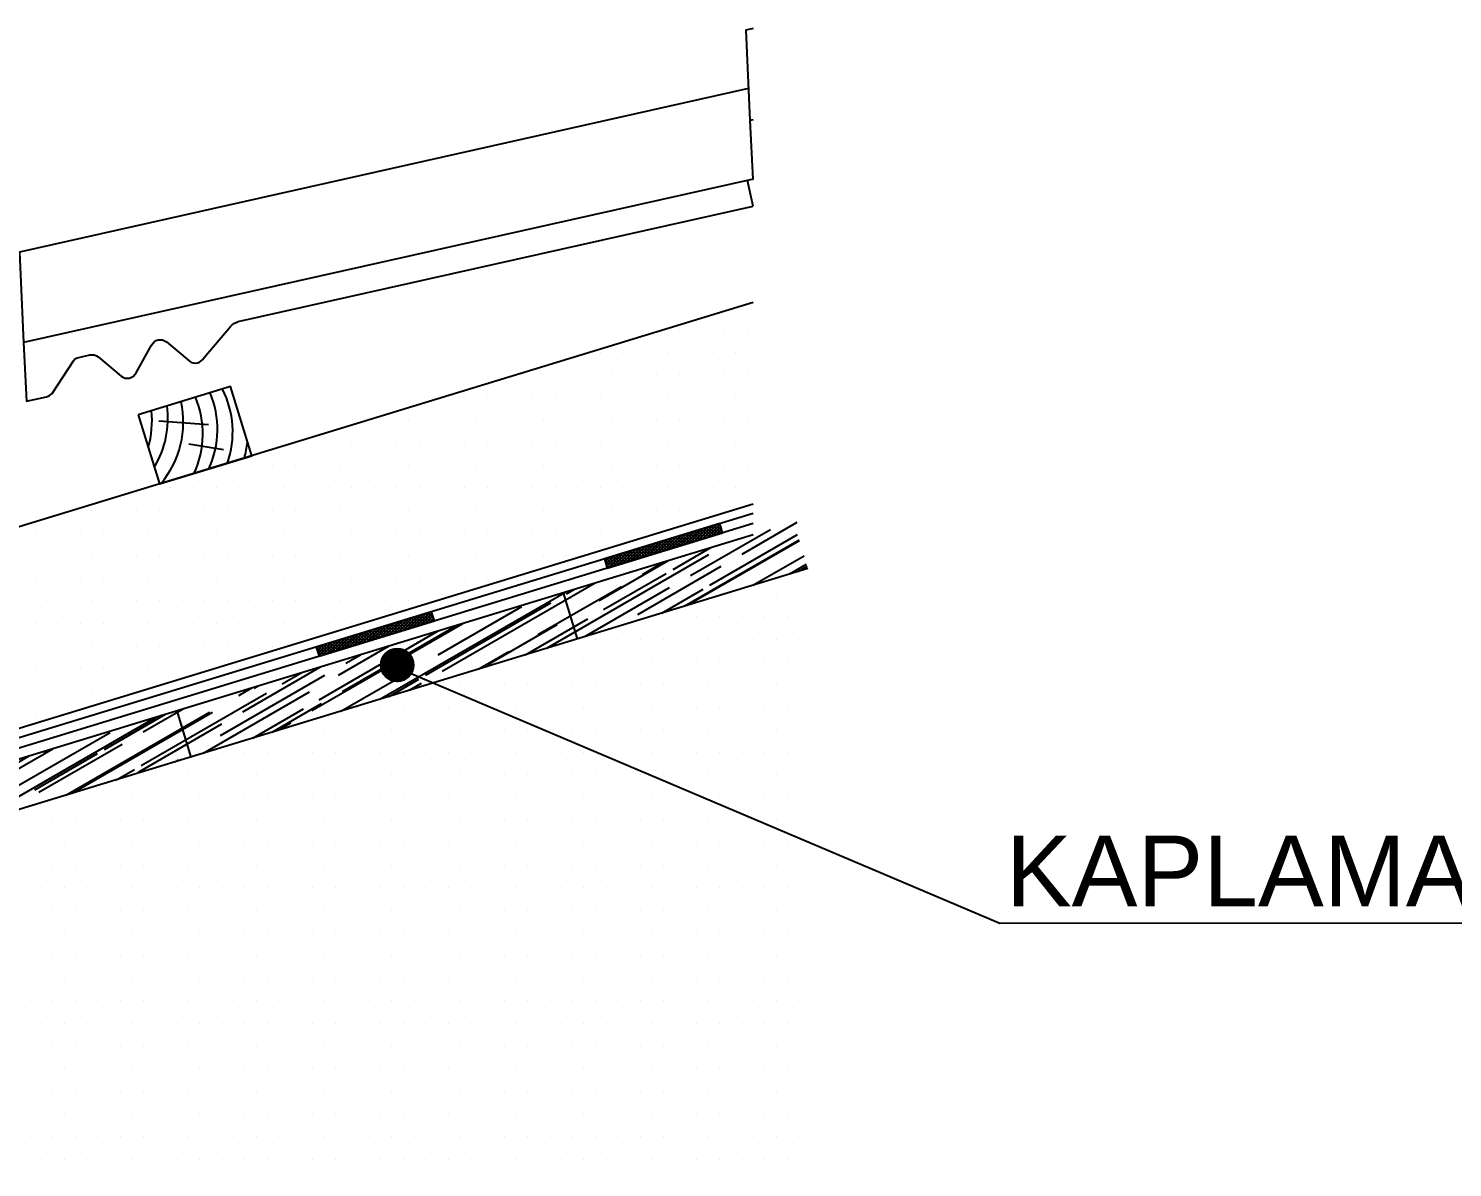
# Model space of a CAD drawing. Extents: x 775040 to 808375, y 4159409 to 4163651.
# Drawn here: x 807781.3 to 808002.7, y 4161172.3 to 4161349.5 of the extents above; entities that cross this region are included whole.
import ezdxf

# ---------------------------------------------------------------- set-up
doc = ezdxf.new("R2010")
doc.units = 0
doc.header["$MEASUREMENT"] = 0
doc.linetypes.add('DUZ', pattern=[500, 500])
doc.layers.get('0').update_dxf_attribs({"linetype": 'DUZ'})
for name, color, linetype in [('3', 3, 'Continuous'), ('tarama', 8, 'Continuous'), ('YAZI', 3, 'Continuous')]:
    doc.layers.add(name, color=color, linetype=linetype)
doc.styles.add('LEVENT', font='arial.ttf', dxfattribs={"height": 10})

# ---------------------------------------------------------------- blocks, each defined once
blk = doc.blocks.new('*X994')
at = {"color": 0}
for p, q in [((7907.77, -414.67), (7930.67, -401.45)), ((7886.36, -423.57), (7919.53, -404.42)), ((7894.44, -427.56), (7930.8, -406.57)), ((7879.13, -421.05), (7894.87, -411.96)), ((7883.77, -436.26), (7931.46, -408.73)), ((7885.04, -435.87), (7931.55, -409.03)), ((7826.8, -453.68), (7894.03, -414.87)), ((7848.45, -433.91), (7877.02, -417.41)), ((7866.43, -423.06), (7875.32, -417.93)), ((7912.25, -427.56), (7933.47, -415.31)), ((7927.55, -422.88), (7934.55, -418.84)), ((7850.29, -437.7), (7876.27, -422.7)), ((7864.47, -439.67), (7899.11, -419.67)), ((7930.96, -421.84), (7934.79, -419.63)), ((7757.51, -474.87), (7834.5, -430.41)), ((7783.41, -463.26), (7846.83, -426.64)), ((7823.13, -448.06), (7857.77, -428.06)), ((7834.98, -431.18), (7838.33, -429.24)), ((7842.53, -448.87), (7877.7, -428.57)), ((7874.42, -439.12), (7891.58, -429.21)), ((7776.52, -464.93), (7828.48, -434.93)), ((7781.79, -456.46), (7816.43, -436.46)), ((7817.88, -456.41), (7843.79, -441.45)), ((7729.33, -479.59), (7791.99, -443.41)), ((7742.07, -471.66), (7789.87, -444.06)), ((7761.21, -458.41), (7781.79, -446.53)), ((7800.02, -461.87), (7831.13, -443.91)), ((7740.45, -464.85), (7761.38, -452.77)), ((7732.37, -475.06), (7758.35, -460.06)), ((7743.38, -459.93), (7749.48, -456.41)), ((7798.32, -462.39), (7811.01, -455.06)), ((7691.42, -489.93), (7734.72, -464.93)), ((7700.73, -480.05), (7732.9, -461.48)), ((7717.06, -468.54), (7725.25, -463.81)), ((7741.35, -479.8), (7769.67, -463.46)), ((7658.6, -502.29), (7710.57, -472.29)), ((7684.39, -497.22), (7728.33, -471.85)), ((7699.11, -473.25), (7704.42, -470.18)), ((7705.47, -470.27), (7706.97, -469.4)), ((7761.34, -473.7), (7773.66, -466.58)), ((7769.84, -471.1), (7774.75, -468.26)), ((7712.87, -488.51), (7733.41, -476.66)), ((7587.46, -526.85), (7664.46, -482.4)), ((7627.42, -514.64), (7686.99, -480.25)), ((7629.98, -513.86), (7688.15, -480.27)), ((7643.29, -495.77), (7668.71, -481.1)), ((7659.39, -488.45), (7675.94, -478.89)), ((7704.8, -490.98), (7725.88, -478.81)), ((7576.36, -528.64), (7645.64, -488.64)), ((7657.43, -505.05), (7692.07, -485.05)), ((7715, -487.86), (7720.67, -484.59)), ((7586.35, -515.95), (7621.95, -495.4)), ((7616.09, -513.45), (7650.73, -493.45)), ((7599.15, -505.91), (7612.17, -498.39)), ((7614.46, -512.42), (7640.44, -497.42)), ((7618.05, -496.84), (7618.97, -496.31)), ((7672.49, -500.86), (7674.1, -499.93)), ((7648.26, -508.27), (7655.75, -503.94))]:
    blk.add_line(p, q, dxfattribs=at)
blk = doc.blocks.new('*X995')
at = {"color": 0}
for p, q in [((7903.125, -431.25), (7903.125, -431.25)), ((7912.5, -431.25), (7912.5, -431.25)), ((7921.875, -431.25), (7921.875, -431.25)), ((7931.25, -431.25), (7931.25, -431.25)), ((7870.3125, -440.625), (7870.3125, -440.625)), ((7879.6875, -440.625), (7879.6875, -440.625)), ((7889.0625, -440.625), (7889.0625, -440.625)), ((7898.4375, -440.625), (7898.4375, -440.625)), ((7907.8125, -440.625), (7907.8125, -440.625)), ((7917.1875, -440.625), (7917.1875, -440.625)), ((7926.5625, -440.625), (7926.5625, -440.625)), ((7846.875, -450), (7846.875, -450)), ((7856.25, -450), (7856.25, -450)), ((7865.625, -450), (7865.625, -450)), ((7875, -450), (7875, -450)), ((7884.375, -450), (7884.375, -450)), ((7893.75, -450), (7893.75, -450)), ((7903.125, -450), (7903.125, -450)), ((7912.5, -450), (7912.5, -450)), ((7921.875, -450), (7921.875, -450)), ((7931.25, -450), (7931.25, -450)), ((7814.0625, -459.375), (7814.0625, -459.375)), ((7823.4375, -459.375), (7823.4375, -459.375)), ((7832.8125, -459.375), (7832.8125, -459.375)), ((7842.1875, -459.375), (7842.1875, -459.375)), ((7851.5625, -459.375), (7851.5625, -459.375)), ((7860.9375, -459.375), (7860.9375, -459.375)), ((7870.3125, -459.375), (7870.3125, -459.375)), ((7879.6875, -459.375), (7879.6875, -459.375)), ((7889.0625, -459.375), (7889.0625, -459.375)), ((7898.4375, -459.375), (7898.4375, -459.375)), ((7907.8125, -459.375), (7907.8125, -459.375)), ((7917.1875, -459.375), (7917.1875, -459.375)), ((7926.5625, -459.375), (7926.5625, -459.375)), ((7781.25, -468.75), (7781.25, -468.75)), ((7790.625, -468.75), (7790.625, -468.75)), ((7800, -468.75), (7800, -468.75)), ((7809.375, -468.75), (7809.375, -468.75)), ((7818.75, -468.75), (7818.75, -468.75)), ((7828.125, -468.75), (7828.125, -468.75)), ((7837.5, -468.75), (7837.5, -468.75)), ((7846.875, -468.75), (7846.875, -468.75)), ((7856.25, -468.75), (7856.25, -468.75)), ((7865.625, -468.75), (7865.625, -468.75)), ((7875, -468.75), (7875, -468.75)), ((7884.375, -468.75), (7884.375, -468.75)), ((7893.75, -468.75), (7893.75, -468.75)), ((7903.125, -468.75), (7903.125, -468.75)), ((7912.5, -468.75), (7912.5, -468.75)), ((7921.875, -468.75), (7921.875, -468.75)), ((7931.25, -468.75), (7931.25, -468.75)), ((7748.4375, -478.125), (7748.4375, -478.125)), ((7757.8125, -478.125), (7757.8125, -478.125)), ((7767.1875, -478.125), (7767.1875, -478.125)), ((7776.5625, -478.125), (7776.5625, -478.125)), ((7785.9375, -478.125), (7785.9375, -478.125)), ((7795.3125, -478.125), (7795.3125, -478.125)), ((7804.6875, -478.125), (7804.6875, -478.125)), ((7814.0625, -478.125), (7814.0625, -478.125)), ((7823.4375, -478.125), (7823.4375, -478.125)), ((7832.8125, -478.125), (7832.8125, -478.125)), ((7842.1875, -478.125), (7842.1875, -478.125)), ((7851.5625, -478.125), (7851.5625, -478.125)), ((7860.9375, -478.125), (7860.9375, -478.125)), ((7870.3125, -478.125), (7870.3125, -478.125)), ((7879.6875, -478.125), (7879.6875, -478.125)), ((7889.0625, -478.125), (7889.0625, -478.125)), ((7898.4375, -478.125), (7898.4375, -478.125)), ((7907.8125, -478.125), (7907.8125, -478.125)), ((7917.1875, -478.125), (7917.1875, -478.125)), ((7926.5625, -478.125), (7926.5625, -478.125)), ((7725, -487.5), (7725, -487.5)), ((7734.375, -487.5), (7734.375, -487.5)), ((7743.75, -487.5), (7743.75, -487.5)), ((7753.125, -487.5), (7753.125, -487.5)), ((7762.5, -487.5), (7762.5, -487.5)), ((7771.875, -487.5), (7771.875, -487.5)), ((7781.25, -487.5), (7781.25, -487.5)), ((7790.625, -487.5), (7790.625, -487.5)), ((7800, -487.5), (7800, -487.5)), ((7809.375, -487.5), (7809.375, -487.5)), ((7818.75, -487.5), (7818.75, -487.5)), ((7828.125, -487.5), (7828.125, -487.5)), ((7837.5, -487.5), (7837.5, -487.5)), ((7846.875, -487.5), (7846.875, -487.5)), ((7856.25, -487.5), (7856.25, -487.5)), ((7865.625, -487.5), (7865.625, -487.5)), ((7875, -487.5), (7875, -487.5)), ((7884.375, -487.5), (7884.375, -487.5)), ((7893.75, -487.5), (7893.75, -487.5)), ((7903.125, -487.5), (7903.125, -487.5)), ((7912.5, -487.5), (7912.5, -487.5)), ((7921.875, -487.5), (7921.875, -487.5)), ((7931.25, -487.5), (7931.25, -487.5)), ((7692.1875, -496.875), (7692.1875, -496.875)), ((7701.5625, -496.875), (7701.5625, -496.875)), ((7710.9375, -496.875), (7710.9375, -496.875)), ((7720.3125, -496.875), (7720.3125, -496.875)), ((7729.6875, -496.875), (7729.6875, -496.875)), ((7739.0625, -496.875), (7739.0625, -496.875)), ((7748.4375, -496.875), (7748.4375, -496.875)), ((7757.8125, -496.875), (7757.8125, -496.875)), ((7767.1875, -496.875), (7767.1875, -496.875)), ((7776.5625, -496.875), (7776.5625, -496.875)), ((7785.9375, -496.875), (7785.9375, -496.875)), ((7795.3125, -496.875), (7795.3125, -496.875)), ((7804.6875, -496.875), (7804.6875, -496.875)), ((7814.0625, -496.875), (7814.0625, -496.875)), ((7823.4375, -496.875), (7823.4375, -496.875)), ((7832.8125, -496.875), (7832.8125, -496.875)), ((7842.1875, -496.875), (7842.1875, -496.875)), ((7851.5625, -496.875), (7851.5625, -496.875)), ((7860.9375, -496.875), (7860.9375, -496.875)), ((7870.3125, -496.875), (7870.3125, -496.875)), ((7879.6875, -496.875), (7879.6875, -496.875)), ((7889.0625, -496.875), (7889.0625, -496.875)), ((7898.4375, -496.875), (7898.4375, -496.875)), ((7907.8125, -496.875), (7907.8125, -496.875)), ((7917.1875, -496.875), (7917.1875, -496.875)), ((7926.5625, -496.875), (7926.5625, -496.875)), ((7659.375, -506.25), (7659.375, -506.25)), ((7668.75, -506.25), (7668.75, -506.25)), ((7678.125, -506.25), (7678.125, -506.25)), ((7687.5, -506.25), (7687.5, -506.25)), ((7696.875, -506.25), (7696.875, -506.25)), ((7706.25, -506.25), (7706.25, -506.25)), ((7715.625, -506.25), (7715.625, -506.25)), ((7725, -506.25), (7725, -506.25)), ((7734.375, -506.25), (7734.375, -506.25)), ((7743.75, -506.25), (7743.75, -506.25)), ((7753.125, -506.25), (7753.125, -506.25)), ((7762.5, -506.25), (7762.5, -506.25)), ((7771.875, -506.25), (7771.875, -506.25)), ((7781.25, -506.25), (7781.25, -506.25)), ((7790.625, -506.25), (7790.625, -506.25)), ((7800, -506.25), (7800, -506.25)), ((7809.375, -506.25), (7809.375, -506.25)), ((7818.75, -506.25), (7818.75, -506.25)), ((7828.125, -506.25), (7828.125, -506.25)), ((7837.5, -506.25), (7837.5, -506.25)), ((7846.875, -506.25), (7846.875, -506.25)), ((7856.25, -506.25), (7856.25, -506.25)), ((7865.625, -506.25), (7865.625, -506.25)), ((7875, -506.25), (7875, -506.25)), ((7884.375, -506.25), (7884.375, -506.25)), ((7893.75, -506.25), (7893.75, -506.25)), ((7903.125, -506.25), (7903.125, -506.25)), ((7912.5, -506.25), (7912.5, -506.25)), ((7921.875, -506.25), (7921.875, -506.25)), ((7931.25, -506.25), (7931.25, -506.25)), ((7626.5625, -515.625), (7626.5625, -515.625)), ((7635.9375, -515.625), (7635.9375, -515.625)), ((7645.3125, -515.625), (7645.3125, -515.625)), ((7654.6875, -515.625), (7654.6875, -515.625)), ((7664.0625, -515.625), (7664.0625, -515.625)), ((7673.4375, -515.625), (7673.4375, -515.625)), ((7682.8125, -515.625), (7682.8125, -515.625)), ((7692.1875, -515.625), (7692.1875, -515.625)), ((7701.5625, -515.625), (7701.5625, -515.625)), ((7710.9375, -515.625), (7710.9375, -515.625)), ((7720.3125, -515.625), (7720.3125, -515.625)), ((7729.6875, -515.625), (7729.6875, -515.625)), ((7739.0625, -515.625), (7739.0625, -515.625)), ((7748.4375, -515.625), (7748.4375, -515.625)), ((7757.8125, -515.625), (7757.8125, -515.625)), ((7767.1875, -515.625), (7767.1875, -515.625)), ((7776.5625, -515.625), (7776.5625, -515.625)), ((7785.9375, -515.625), (7785.9375, -515.625)), ((7795.3125, -515.625), (7795.3125, -515.625)), ((7804.6875, -515.625), (7804.6875, -515.625)), ((7814.0625, -515.625), (7814.0625, -515.625)), ((7823.4375, -515.625), (7823.4375, -515.625)), ((7832.8125, -515.625), (7832.8125, -515.625)), ((7842.1875, -515.625), (7842.1875, -515.625)), ((7851.5625, -515.625), (7851.5625, -515.625)), ((7860.9375, -515.625), (7860.9375, -515.625)), ((7870.3125, -515.625), (7870.3125, -515.625)), ((7879.6875, -515.625), (7879.6875, -515.625)), ((7889.0625, -515.625), (7889.0625, -515.625)), ((7898.4375, -515.625), (7898.4375, -515.625)), ((7907.8125, -515.625), (7907.8125, -515.625)), ((7917.1875, -515.625), (7917.1875, -515.625)), ((7926.5625, -515.625), (7926.5625, -515.625)), ((7612.5, -525), (7612.5, -525)), ((7621.875, -525), (7621.875, -525)), ((7631.25, -525), (7631.25, -525)), ((7640.625, -525), (7640.625, -525)), ((7650, -525), (7650, -525)), ((7659.375, -525), (7659.375, -525)), ((7668.75, -525), (7668.75, -525)), ((7678.125, -525), (7678.125, -525)), ((7687.5, -525), (7687.5, -525)), ((7696.875, -525), (7696.875, -525)), ((7706.25, -525), (7706.25, -525)), ((7715.625, -525), (7715.625, -525)), ((7725, -525), (7725, -525)), ((7734.375, -525), (7734.375, -525)), ((7743.75, -525), (7743.75, -525)), ((7753.125, -525), (7753.125, -525)), ((7762.5, -525), (7762.5, -525)), ((7771.875, -525), (7771.875, -525)), ((7781.25, -525), (7781.25, -525)), ((7790.625, -525), (7790.625, -525)), ((7800, -525), (7800, -525)), ((7809.375, -525), (7809.375, -525)), ((7818.75, -525), (7818.75, -525)), ((7828.125, -525), (7828.125, -525)), ((7837.5, -525), (7837.5, -525)), ((7846.875, -525), (7846.875, -525)), ((7856.25, -525), (7856.25, -525)), ((7865.625, -525), (7865.625, -525)), ((7875, -525), (7875, -525)), ((7884.375, -525), (7884.375, -525)), ((7893.75, -525), (7893.75, -525)), ((7903.125, -525), (7903.125, -525)), ((7912.5, -525), (7912.5, -525)), ((7921.875, -525), (7921.875, -525)), ((7931.25, -525), (7931.25, -525)), ((7617.1875, -534.375), (7617.1875, -534.375)), ((7626.5625, -534.375), (7626.5625, -534.375)), ((7635.9375, -534.375), (7635.9375, -534.375)), ((7645.3125, -534.375), (7645.3125, -534.375)), ((7654.6875, -534.375), (7654.6875, -534.375)), ((7664.0625, -534.375), (7664.0625, -534.375)), ((7673.4375, -534.375), (7673.4375, -534.375)), ((7682.8125, -534.375), (7682.8125, -534.375)), ((7692.1875, -534.375), (7692.1875, -534.375)), ((7701.5625, -534.375), (7701.5625, -534.375)), ((7710.9375, -534.375), (7710.9375, -534.375)), ((7720.3125, -534.375), (7720.3125, -534.375)), ((7729.6875, -534.375), (7729.6875, -534.375)), ((7739.0625, -534.375), (7739.0625, -534.375)), ((7748.4375, -534.375), (7748.4375, -534.375)), ((7757.8125, -534.375), (7757.8125, -534.375)), ((7767.1875, -534.375), (7767.1875, -534.375)), ((7776.5625, -534.375), (7776.5625, -534.375)), ((7785.9375, -534.375), (7785.9375, -534.375)), ((7795.3125, -534.375), (7795.3125, -534.375)), ((7804.6875, -534.375), (7804.6875, -534.375)), ((7814.0625, -534.375), (7814.0625, -534.375)), ((7823.4375, -534.375), (7823.4375, -534.375)), ((7832.8125, -534.375), (7832.8125, -534.375)), ((7842.1875, -534.375), (7842.1875, -534.375)), ((7851.5625, -534.375), (7851.5625, -534.375)), ((7860.9375, -534.375), (7860.9375, -534.375)), ((7870.3125, -534.375), (7870.3125, -534.375)), ((7879.6875, -534.375), (7879.6875, -534.375)), ((7889.0625, -534.375), (7889.0625, -534.375)), ((7898.4375, -534.375), (7898.4375, -534.375)), ((7907.8125, -534.375), (7907.8125, -534.375)), ((7917.1875, -534.375), (7917.1875, -534.375)), ((7926.5625, -534.375), (7926.5625, -534.375)), ((7612.5, -543.75), (7612.5, -543.75)), ((7621.875, -543.75), (7621.875, -543.75)), ((7631.25, -543.75), (7631.25, -543.75)), ((7640.625, -543.75), (7640.625, -543.75)), ((7650, -543.75), (7650, -543.75)), ((7659.375, -543.75), (7659.375, -543.75)), ((7668.75, -543.75), (7668.75, -543.75)), ((7678.125, -543.75), (7678.125, -543.75)), ((7687.5, -543.75), (7687.5, -543.75)), ((7696.875, -543.75), (7696.875, -543.75)), ((7706.25, -543.75), (7706.25, -543.75)), ((7715.625, -543.75), (7715.625, -543.75)), ((7725, -543.75), (7725, -543.75)), ((7734.375, -543.75), (7734.375, -543.75)), ((7743.75, -543.75), (7743.75, -543.75)), ((7753.125, -543.75), (7753.125, -543.75)), ((7762.5, -543.75), (7762.5, -543.75)), ((7771.875, -543.75), (7771.875, -543.75)), ((7781.25, -543.75), (7781.25, -543.75)), ((7790.625, -543.75), (7790.625, -543.75)), ((7800, -543.75), (7800, -543.75)), ((7809.375, -543.75), (7809.375, -543.75)), ((7818.75, -543.75), (7818.75, -543.75)), ((7828.125, -543.75), (7828.125, -543.75)), ((7837.5, -543.75), (7837.5, -543.75)), ((7846.875, -543.75), (7846.875, -543.75)), ((7856.25, -543.75), (7856.25, -543.75)), ((7865.625, -543.75), (7865.625, -543.75)), ((7875, -543.75), (7875, -543.75)), ((7884.375, -543.75), (7884.375, -543.75)), ((7893.75, -543.75), (7893.75, -543.75)), ((7903.125, -543.75), (7903.125, -543.75)), ((7912.5, -543.75), (7912.5, -543.75)), ((7921.875, -543.75), (7921.875, -543.75)), ((7931.25, -543.75), (7931.25, -543.75)), ((7617.1875, -553.125), (7617.1875, -553.125)), ((7626.5625, -553.125), (7626.5625, -553.125)), ((7635.9375, -553.125), (7635.9375, -553.125)), ((7645.3125, -553.125), (7645.3125, -553.125)), ((7654.6875, -553.125), (7654.6875, -553.125)), ((7664.0625, -553.125), (7664.0625, -553.125)), ((7673.4375, -553.125), (7673.4375, -553.125)), ((7682.8125, -553.125), (7682.8125, -553.125)), ((7692.1875, -553.125), (7692.1875, -553.125)), ((7701.5625, -553.125), (7701.5625, -553.125)), ((7710.9375, -553.125), (7710.9375, -553.125)), ((7720.3125, -553.125), (7720.3125, -553.125)), ((7729.6875, -553.125), (7729.6875, -553.125)), ((7739.0625, -553.125), (7739.0625, -553.125)), ((7748.4375, -553.125), (7748.4375, -553.125)), ((7757.8125, -553.125), (7757.8125, -553.125)), ((7767.1875, -553.125), (7767.1875, -553.125)), ((7776.5625, -553.125), (7776.5625, -553.125)), ((7785.9375, -553.125), (7785.9375, -553.125)), ((7795.3125, -553.125), (7795.3125, -553.125)), ((7804.6875, -553.125), (7804.6875, -553.125)), ((7814.0625, -553.125), (7814.0625, -553.125)), ((7823.4375, -553.125), (7823.4375, -553.125)), ((7832.8125, -553.125), (7832.8125, -553.125)), ((7842.1875, -553.125), (7842.1875, -553.125)), ((7851.5625, -553.125), (7851.5625, -553.125)), ((7860.9375, -553.125), (7860.9375, -553.125)), ((7870.3125, -553.125), (7870.3125, -553.125)), ((7879.6875, -553.125), (7879.6875, -553.125)), ((7889.0625, -553.125), (7889.0625, -553.125)), ((7898.4375, -553.125), (7898.4375, -553.125)), ((7907.8125, -553.125), (7907.8125, -553.125)), ((7917.1875, -553.125), (7917.1875, -553.125)), ((7926.5625, -553.125), (7926.5625, -553.125)), ((7612.5, -562.5), (7612.5, -562.5)), ((7621.875, -562.5), (7621.875, -562.5)), ((7631.25, -562.5), (7631.25, -562.5)), ((7640.625, -562.5), (7640.625, -562.5)), ((7650, -562.5), (7650, -562.5)), ((7659.375, -562.5), (7659.375, -562.5)), ((7668.75, -562.5), (7668.75, -562.5)), ((7678.125, -562.5), (7678.125, -562.5)), ((7687.5, -562.5), (7687.5, -562.5)), ((7696.875, -562.5), (7696.875, -562.5)), ((7706.25, -562.5), (7706.25, -562.5)), ((7715.625, -562.5), (7715.625, -562.5)), ((7725, -562.5), (7725, -562.5)), ((7734.375, -562.5), (7734.375, -562.5)), ((7743.75, -562.5), (7743.75, -562.5)), ((7753.125, -562.5), (7753.125, -562.5)), ((7762.5, -562.5), (7762.5, -562.5)), ((7771.875, -562.5), (7771.875, -562.5)), ((7781.25, -562.5), (7781.25, -562.5)), ((7790.625, -562.5), (7790.625, -562.5)), ((7800, -562.5), (7800, -562.5)), ((7809.375, -562.5), (7809.375, -562.5)), ((7818.75, -562.5), (7818.75, -562.5)), ((7828.125, -562.5), (7828.125, -562.5)), ((7837.5, -562.5), (7837.5, -562.5)), ((7846.875, -562.5), (7846.875, -562.5)), ((7856.25, -562.5), (7856.25, -562.5)), ((7865.625, -562.5), (7865.625, -562.5)), ((7875, -562.5), (7875, -562.5)), ((7884.375, -562.5), (7884.375, -562.5)), ((7893.75, -562.5), (7893.75, -562.5)), ((7903.125, -562.5), (7903.125, -562.5)), ((7912.5, -562.5), (7912.5, -562.5)), ((7921.875, -562.5), (7921.875, -562.5)), ((7931.25, -562.5), (7931.25, -562.5)), ((7617.1875, -571.875), (7617.1875, -571.875)), ((7626.5625, -571.875), (7626.5625, -571.875)), ((7635.9375, -571.875), (7635.9375, -571.875)), ((7645.3125, -571.875), (7645.3125, -571.875)), ((7654.6875, -571.875), (7654.6875, -571.875)), ((7664.0625, -571.875), (7664.0625, -571.875)), ((7673.4375, -571.875), (7673.4375, -571.875)), ((7682.8125, -571.875), (7682.8125, -571.875)), ((7692.1875, -571.875), (7692.1875, -571.875)), ((7701.5625, -571.875), (7701.5625, -571.875)), ((7710.9375, -571.875), (7710.9375, -571.875)), ((7720.3125, -571.875), (7720.3125, -571.875)), ((7729.6875, -571.875), (7729.6875, -571.875)), ((7739.0625, -571.875), (7739.0625, -571.875)), ((7748.4375, -571.875), (7748.4375, -571.875)), ((7757.8125, -571.875), (7757.8125, -571.875)), ((7767.1875, -571.875), (7767.1875, -571.875)), ((7776.5625, -571.875), (7776.5625, -571.875)), ((7785.9375, -571.875), (7785.9375, -571.875)), ((7795.3125, -571.875), (7795.3125, -571.875)), ((7804.6875, -571.875), (7804.6875, -571.875)), ((7814.0625, -571.875), (7814.0625, -571.875)), ((7823.4375, -571.875), (7823.4375, -571.875)), ((7832.8125, -571.875), (7832.8125, -571.875)), ((7842.1875, -571.875), (7842.1875, -571.875)), ((7851.5625, -571.875), (7851.5625, -571.875)), ((7860.9375, -571.875), (7860.9375, -571.875)), ((7870.3125, -571.875), (7870.3125, -571.875)), ((7879.6875, -571.875), (7879.6875, -571.875)), ((7889.0625, -571.875), (7889.0625, -571.875)), ((7898.4375, -571.875), (7898.4375, -571.875)), ((7907.8125, -571.875), (7907.8125, -571.875)), ((7917.1875, -571.875), (7917.1875, -571.875)), ((7926.5625, -571.875), (7926.5625, -571.875)), ((7612.5, -581.25), (7612.5, -581.25)), ((7621.875, -581.25), (7621.875, -581.25)), ((7631.25, -581.25), (7631.25, -581.25)), ((7640.625, -581.25), (7640.625, -581.25)), ((7650, -581.25), (7650, -581.25)), ((7659.375, -581.25), (7659.375, -581.25)), ((7668.75, -581.25), (7668.75, -581.25)), ((7678.125, -581.25), (7678.125, -581.25)), ((7687.5, -581.25), (7687.5, -581.25)), ((7696.875, -581.25), (7696.875, -581.25)), ((7706.25, -581.25), (7706.25, -581.25)), ((7715.625, -581.25), (7715.625, -581.25)), ((7725, -581.25), (7725, -581.25)), ((7734.375, -581.25), (7734.375, -581.25)), ((7743.75, -581.25), (7743.75, -581.25)), ((7753.125, -581.25), (7753.125, -581.25)), ((7762.5, -581.25), (7762.5, -581.25)), ((7771.875, -581.25), (7771.875, -581.25)), ((7781.25, -581.25), (7781.25, -581.25)), ((7790.625, -581.25), (7790.625, -581.25)), ((7800, -581.25), (7800, -581.25)), ((7809.375, -581.25), (7809.375, -581.25)), ((7818.75, -581.25), (7818.75, -581.25)), ((7828.125, -581.25), (7828.125, -581.25)), ((7837.5, -581.25), (7837.5, -581.25)), ((7846.875, -581.25), (7846.875, -581.25)), ((7856.25, -581.25), (7856.25, -581.25)), ((7865.625, -581.25), (7865.625, -581.25)), ((7875, -581.25), (7875, -581.25)), ((7884.375, -581.25), (7884.375, -581.25)), ((7893.75, -581.25), (7893.75, -581.25)), ((7903.125, -581.25), (7903.125, -581.25)), ((7912.5, -581.25), (7912.5, -581.25)), ((7921.875, -581.25), (7921.875, -581.25)), ((7931.25, -581.25), (7931.25, -581.25)), ((7617.1875, -590.625), (7617.1875, -590.625)), ((7626.5625, -590.625), (7626.5625, -590.625)), ((7635.9375, -590.625), (7635.9375, -590.625)), ((7645.3125, -590.625), (7645.3125, -590.625)), ((7654.6875, -590.625), (7654.6875, -590.625)), ((7664.0625, -590.625), (7664.0625, -590.625)), ((7673.4375, -590.625), (7673.4375, -590.625)), ((7682.8125, -590.625), (7682.8125, -590.625)), ((7692.1875, -590.625), (7692.1875, -590.625)), ((7701.5625, -590.625), (7701.5625, -590.625)), ((7710.9375, -590.625), (7710.9375, -590.625)), ((7720.3125, -590.625), (7720.3125, -590.625)), ((7729.6875, -590.625), (7729.6875, -590.625)), ((7739.0625, -590.625), (7739.0625, -590.625)), ((7748.4375, -590.625), (7748.4375, -590.625)), ((7757.8125, -590.625), (7757.8125, -590.625)), ((7767.1875, -590.625), (7767.1875, -590.625)), ((7776.5625, -590.625), (7776.5625, -590.625)), ((7785.9375, -590.625), (7785.9375, -590.625)), ((7795.3125, -590.625), (7795.3125, -590.625)), ((7804.6875, -590.625), (7804.6875, -590.625)), ((7814.0625, -590.625), (7814.0625, -590.625)), ((7823.4375, -590.625), (7823.4375, -590.625)), ((7832.8125, -590.625), (7832.8125, -590.625)), ((7842.1875, -590.625), (7842.1875, -590.625)), ((7851.5625, -590.625), (7851.5625, -590.625)), ((7860.9375, -590.625), (7860.9375, -590.625)), ((7870.3125, -590.625), (7870.3125, -590.625)), ((7879.6875, -590.625), (7879.6875, -590.625)), ((7889.0625, -590.625), (7889.0625, -590.625)), ((7898.4375, -590.625), (7898.4375, -590.625)), ((7907.8125, -590.625), (7907.8125, -590.625)), ((7917.1875, -590.625), (7917.1875, -590.625)), ((7926.5625, -590.625), (7926.5625, -590.625)), ((7612.5, -600), (7612.5, -600)), ((7621.875, -600), (7621.875, -600)), ((7631.25, -600), (7631.25, -600)), ((7640.625, -600), (7640.625, -600)), ((7650, -600), (7650, -600)), ((7659.375, -600), (7659.375, -600)), ((7668.75, -600), (7668.75, -600)), ((7678.125, -600), (7678.125, -600)), ((7687.5, -600), (7687.5, -600)), ((7696.875, -600), (7696.875, -600)), ((7706.25, -600), (7706.25, -600)), ((7715.625, -600), (7715.625, -600)), ((7725, -600), (7725, -600)), ((7734.375, -600), (7734.375, -600)), ((7743.75, -600), (7743.75, -600)), ((7753.125, -600), (7753.125, -600)), ((7762.5, -600), (7762.5, -600)), ((7771.875, -600), (7771.875, -600)), ((7781.25, -600), (7781.25, -600)), ((7790.625, -600), (7790.625, -600)), ((7800, -600), (7800, -600)), ((7809.375, -600), (7809.375, -600)), ((7818.75, -600), (7818.75, -600)), ((7828.125, -600), (7828.125, -600)), ((7837.5, -600), (7837.5, -600)), ((7846.875, -600), (7846.875, -600)), ((7856.25, -600), (7856.25, -600)), ((7865.625, -600), (7865.625, -600)), ((7875, -600), (7875, -600)), ((7884.375, -600), (7884.375, -600)), ((7893.75, -600), (7893.75, -600)), ((7903.125, -600), (7903.125, -600)), ((7912.5, -600), (7912.5, -600)), ((7921.875, -600), (7921.875, -600)), ((7931.25, -600), (7931.25, -600)), ((7617.1875, -609.375), (7617.1875, -609.375)), ((7626.5625, -609.375), (7626.5625, -609.375)), ((7635.9375, -609.375), (7635.9375, -609.375)), ((7645.3125, -609.375), (7645.3125, -609.375)), ((7654.6875, -609.375), (7654.6875, -609.375)), ((7664.0625, -609.375), (7664.0625, -609.375)), ((7673.4375, -609.375), (7673.4375, -609.375)), ((7682.8125, -609.375), (7682.8125, -609.375)), ((7692.1875, -609.375), (7692.1875, -609.375)), ((7701.5625, -609.375), (7701.5625, -609.375)), ((7710.9375, -609.375), (7710.9375, -609.375)), ((7720.3125, -609.375), (7720.3125, -609.375)), ((7729.6875, -609.375), (7729.6875, -609.375)), ((7739.0625, -609.375), (7739.0625, -609.375)), ((7748.4375, -609.375), (7748.4375, -609.375)), ((7757.8125, -609.375), (7757.8125, -609.375)), ((7767.1875, -609.375), (7767.1875, -609.375)), ((7776.5625, -609.375), (7776.5625, -609.375)), ((7785.9375, -609.375), (7785.9375, -609.375)), ((7795.3125, -609.375), (7795.3125, -609.375)), ((7804.6875, -609.375), (7804.6875, -609.375)), ((7814.0625, -609.375), (7814.0625, -609.375)), ((7823.4375, -609.375), (7823.4375, -609.375)), ((7832.8125, -609.375), (7832.8125, -609.375)), ((7842.1875, -609.375), (7842.1875, -609.375)), ((7851.5625, -609.375), (7851.5625, -609.375)), ((7860.9375, -609.375), (7860.9375, -609.375)), ((7870.3125, -609.375), (7870.3125, -609.375)), ((7879.6875, -609.375), (7879.6875, -609.375)), ((7889.0625, -609.375), (7889.0625, -609.375)), ((7898.4375, -609.375), (7898.4375, -609.375)), ((7907.8125, -609.375), (7907.8125, -609.375)), ((7917.1875, -609.375), (7917.1875, -609.375)), ((7926.5625, -609.375), (7926.5625, -609.375)), ((7612.5, -618.75), (7612.5, -618.75)), ((7621.875, -618.75), (7621.875, -618.75)), ((7631.25, -618.75), (7631.25, -618.75)), ((7640.625, -618.75), (7640.625, -618.75)), ((7650, -618.75), (7650, -618.75)), ((7659.375, -618.75), (7659.375, -618.75)), ((7668.75, -618.75), (7668.75, -618.75)), ((7678.125, -618.75), (7678.125, -618.75)), ((7687.5, -618.75), (7687.5, -618.75)), ((7696.875, -618.75), (7696.875, -618.75)), ((7706.25, -618.75), (7706.25, -618.75)), ((7715.625, -618.75), (7715.625, -618.75)), ((7725, -618.75), (7725, -618.75)), ((7734.375, -618.75), (7734.375, -618.75)), ((7743.75, -618.75), (7743.75, -618.75)), ((7753.125, -618.75), (7753.125, -618.75)), ((7762.5, -618.75), (7762.5, -618.75)), ((7771.875, -618.75), (7771.875, -618.75)), ((7781.25, -618.75), (7781.25, -618.75)), ((7790.625, -618.75), (7790.625, -618.75)), ((7800, -618.75), (7800, -618.75)), ((7809.375, -618.75), (7809.375, -618.75)), ((7818.75, -618.75), (7818.75, -618.75)), ((7828.125, -618.75), (7828.125, -618.75)), ((7837.5, -618.75), (7837.5, -618.75)), ((7846.875, -618.75), (7846.875, -618.75)), ((7856.25, -618.75), (7856.25, -618.75)), ((7865.625, -618.75), (7865.625, -618.75)), ((7875, -618.75), (7875, -618.75)), ((7884.375, -618.75), (7884.375, -618.75)), ((7893.75, -618.75), (7893.75, -618.75)), ((7903.125, -618.75), (7903.125, -618.75)), ((7912.5, -618.75), (7912.5, -618.75)), ((7921.875, -618.75), (7921.875, -618.75)), ((7931.25, -618.75), (7931.25, -618.75)), ((7617.1875, -628.125), (7617.1875, -628.125)), ((7626.5625, -628.125), (7626.5625, -628.125)), ((7635.9375, -628.125), (7635.9375, -628.125)), ((7645.3125, -628.125), (7645.3125, -628.125)), ((7654.6875, -628.125), (7654.6875, -628.125)), ((7664.0625, -628.125), (7664.0625, -628.125)), ((7673.4375, -628.125), (7673.4375, -628.125)), ((7682.8125, -628.125), (7682.8125, -628.125)), ((7692.1875, -628.125), (7692.1875, -628.125)), ((7701.5625, -628.125), (7701.5625, -628.125)), ((7710.9375, -628.125), (7710.9375, -628.125)), ((7720.3125, -628.125), (7720.3125, -628.125)), ((7729.6875, -628.125), (7729.6875, -628.125)), ((7739.0625, -628.125), (7739.0625, -628.125)), ((7748.4375, -628.125), (7748.4375, -628.125)), ((7757.8125, -628.125), (7757.8125, -628.125)), ((7767.1875, -628.125), (7767.1875, -628.125)), ((7776.5625, -628.125), (7776.5625, -628.125)), ((7785.9375, -628.125), (7785.9375, -628.125)), ((7795.3125, -628.125), (7795.3125, -628.125)), ((7804.6875, -628.125), (7804.6875, -628.125)), ((7814.0625, -628.125), (7814.0625, -628.125)), ((7823.4375, -628.125), (7823.4375, -628.125)), ((7832.8125, -628.125), (7832.8125, -628.125)), ((7842.1875, -628.125), (7842.1875, -628.125)), ((7851.5625, -628.125), (7851.5625, -628.125)), ((7860.9375, -628.125), (7860.9375, -628.125)), ((7870.3125, -628.125), (7870.3125, -628.125)), ((7879.6875, -628.125), (7879.6875, -628.125)), ((7889.0625, -628.125), (7889.0625, -628.125)), ((7898.4375, -628.125), (7898.4375, -628.125)), ((7907.8125, -628.125), (7907.8125, -628.125)), ((7917.1875, -628.125), (7917.1875, -628.125)), ((7926.5625, -628.125), (7926.5625, -628.125)), ((7612.5, -637.5), (7612.5, -637.5)), ((7621.875, -637.5), (7621.875, -637.5)), ((7631.25, -637.5), (7631.25, -637.5)), ((7640.625, -637.5), (7640.625, -637.5)), ((7650, -637.5), (7650, -637.5)), ((7659.375, -637.5), (7659.375, -637.5)), ((7668.75, -637.5), (7668.75, -637.5)), ((7678.125, -637.5), (7678.125, -637.5)), ((7687.5, -637.5), (7687.5, -637.5)), ((7696.875, -637.5), (7696.875, -637.5)), ((7706.25, -637.5), (7706.25, -637.5)), ((7715.625, -637.5), (7715.625, -637.5)), ((7725, -637.5), (7725, -637.5)), ((7734.375, -637.5), (7734.375, -637.5)), ((7743.75, -637.5), (7743.75, -637.5)), ((7753.125, -637.5), (7753.125, -637.5)), ((7762.5, -637.5), (7762.5, -637.5)), ((7771.875, -637.5), (7771.875, -637.5)), ((7781.25, -637.5), (7781.25, -637.5)), ((7790.625, -637.5), (7790.625, -637.5)), ((7800, -637.5), (7800, -637.5)), ((7809.375, -637.5), (7809.375, -637.5)), ((7818.75, -637.5), (7818.75, -637.5)), ((7828.125, -637.5), (7828.125, -637.5)), ((7837.5, -637.5), (7837.5, -637.5)), ((7846.875, -637.5), (7846.875, -637.5)), ((7856.25, -637.5), (7856.25, -637.5)), ((7865.625, -637.5), (7865.625, -637.5)), ((7875, -637.5), (7875, -637.5)), ((7884.375, -637.5), (7884.375, -637.5)), ((7893.75, -637.5), (7893.75, -637.5)), ((7903.125, -637.5), (7903.125, -637.5)), ((7912.5, -637.5), (7912.5, -637.5)), ((7921.875, -637.5), (7921.875, -637.5)), ((7931.25, -637.5), (7931.25, -637.5)), ((7617.1875, -646.875), (7617.1875, -646.875)), ((7626.5625, -646.875), (7626.5625, -646.875)), ((7635.9375, -646.875), (7635.9375, -646.875)), ((7645.3125, -646.875), (7645.3125, -646.875)), ((7654.6875, -646.875), (7654.6875, -646.875)), ((7664.0625, -646.875), (7664.0625, -646.875)), ((7673.4375, -646.875), (7673.4375, -646.875)), ((7682.8125, -646.875), (7682.8125, -646.875)), ((7692.1875, -646.875), (7692.1875, -646.875)), ((7701.5625, -646.875), (7701.5625, -646.875)), ((7710.9375, -646.875), (7710.9375, -646.875)), ((7720.3125, -646.875), (7720.3125, -646.875)), ((7729.6875, -646.875), (7729.6875, -646.875)), ((7739.0625, -646.875), (7739.0625, -646.875)), ((7748.4375, -646.875), (7748.4375, -646.875)), ((7757.8125, -646.875), (7757.8125, -646.875)), ((7767.1875, -646.875), (7767.1875, -646.875)), ((7776.5625, -646.875), (7776.5625, -646.875)), ((7785.9375, -646.875), (7785.9375, -646.875)), ((7795.3125, -646.875), (7795.3125, -646.875)), ((7804.6875, -646.875), (7804.6875, -646.875)), ((7814.0625, -646.875), (7814.0625, -646.875)), ((7823.4375, -646.875), (7823.4375, -646.875)), ((7832.8125, -646.875), (7832.8125, -646.875)), ((7842.1875, -646.875), (7842.1875, -646.875)), ((7851.5625, -646.875), (7851.5625, -646.875)), ((7860.9375, -646.875), (7860.9375, -646.875)), ((7870.3125, -646.875), (7870.3125, -646.875)), ((7879.6875, -646.875), (7879.6875, -646.875)), ((7889.0625, -646.875), (7889.0625, -646.875)), ((7898.4375, -646.875), (7898.4375, -646.875)), ((7907.8125, -646.875), (7907.8125, -646.875)), ((7917.1875, -646.875), (7917.1875, -646.875)), ((7926.5625, -646.875), (7926.5625, -646.875)), ((7612.5, -656.25), (7612.5, -656.25)), ((7621.875, -656.25), (7621.875, -656.25)), ((7631.25, -656.25), (7631.25, -656.25)), ((7640.625, -656.25), (7640.625, -656.25)), ((7650, -656.25), (7650, -656.25)), ((7659.375, -656.25), (7659.375, -656.25)), ((7668.75, -656.25), (7668.75, -656.25)), ((7678.125, -656.25), (7678.125, -656.25)), ((7687.5, -656.25), (7687.5, -656.25)), ((7696.875, -656.25), (7696.875, -656.25)), ((7706.25, -656.25), (7706.25, -656.25)), ((7715.625, -656.25), (7715.625, -656.25)), ((7725, -656.25), (7725, -656.25)), ((7734.375, -656.25), (7734.375, -656.25)), ((7743.75, -656.25), (7743.75, -656.25)), ((7753.125, -656.25), (7753.125, -656.25)), ((7762.5, -656.25), (7762.5, -656.25)), ((7771.875, -656.25), (7771.875, -656.25)), ((7781.25, -656.25), (7781.25, -656.25)), ((7790.625, -656.25), (7790.625, -656.25)), ((7800, -656.25), (7800, -656.25)), ((7809.375, -656.25), (7809.375, -656.25)), ((7818.75, -656.25), (7818.75, -656.25)), ((7828.125, -656.25), (7828.125, -656.25)), ((7837.5, -656.25), (7837.5, -656.25)), ((7846.875, -656.25), (7846.875, -656.25)), ((7856.25, -656.25), (7856.25, -656.25)), ((7865.625, -656.25), (7865.625, -656.25)), ((7875, -656.25), (7875, -656.25)), ((7884.375, -656.25), (7884.375, -656.25)), ((7893.75, -656.25), (7893.75, -656.25)), ((7903.125, -656.25), (7903.125, -656.25)), ((7912.5, -656.25), (7912.5, -656.25)), ((7921.875, -656.25), (7921.875, -656.25)), ((7931.25, -656.25), (7931.25, -656.25)), ((7617.1875, -665.625), (7617.1875, -665.625)), ((7626.5625, -665.625), (7626.5625, -665.625)), ((7635.9375, -665.625), (7635.9375, -665.625)), ((7645.3125, -665.625), (7645.3125, -665.625)), ((7654.6875, -665.625), (7654.6875, -665.625)), ((7664.0625, -665.625), (7664.0625, -665.625)), ((7673.4375, -665.625), (7673.4375, -665.625)), ((7682.8125, -665.625), (7682.8125, -665.625)), ((7692.1875, -665.625), (7692.1875, -665.625)), ((7701.5625, -665.625), (7701.5625, -665.625)), ((7710.9375, -665.625), (7710.9375, -665.625)), ((7720.3125, -665.625), (7720.3125, -665.625)), ((7729.6875, -665.625), (7729.6875, -665.625)), ((7739.0625, -665.625), (7739.0625, -665.625)), ((7748.4375, -665.625), (7748.4375, -665.625)), ((7757.8125, -665.625), (7757.8125, -665.625)), ((7767.1875, -665.625), (7767.1875, -665.625)), ((7776.5625, -665.625), (7776.5625, -665.625)), ((7785.9375, -665.625), (7785.9375, -665.625)), ((7795.3125, -665.625), (7795.3125, -665.625)), ((7804.6875, -665.625), (7804.6875, -665.625)), ((7814.0625, -665.625), (7814.0625, -665.625)), ((7823.4375, -665.625), (7823.4375, -665.625)), ((7832.8125, -665.625), (7832.8125, -665.625)), ((7842.1875, -665.625), (7842.1875, -665.625)), ((7851.5625, -665.625), (7851.5625, -665.625)), ((7860.9375, -665.625), (7860.9375, -665.625)), ((7870.3125, -665.625), (7870.3125, -665.625)), ((7879.6875, -665.625), (7879.6875, -665.625)), ((7889.0625, -665.625), (7889.0625, -665.625)), ((7898.4375, -665.625), (7898.4375, -665.625)), ((7907.8125, -665.625), (7907.8125, -665.625)), ((7917.1875, -665.625), (7917.1875, -665.625)), ((7926.5625, -665.625), (7926.5625, -665.625))]:
    blk.add_line(p, q, dxfattribs=at)
blk = doc.blocks.new('*X996')
at = {"color": 0}
for p, q in [((12140.625, 37.5), (12140.625, 37.5)), ((12150, 37.5), (12150, 37.5)), ((12159.375, 37.5), (12159.375, 37.5)), ((12168.75, 37.5), (12168.75, 37.5)), ((12107.8125, 28.125), (12107.8125, 28.125)), ((12117.1875, 28.125), (12117.1875, 28.125)), ((12126.5625, 28.125), (12126.5625, 28.125)), ((12135.9375, 28.125), (12135.9375, 28.125)), ((12145.3125, 28.125), (12145.3125, 28.125)), ((12154.6875, 28.125), (12154.6875, 28.125)), ((12164.0625, 28.125), (12164.0625, 28.125)), ((12075, 18.75), (12075, 18.75)), ((12084.375, 18.75), (12084.375, 18.75)), ((12093.75, 18.75), (12093.75, 18.75)), ((12103.125, 18.75), (12103.125, 18.75)), ((12112.5, 18.75), (12112.5, 18.75)), ((12121.875, 18.75), (12121.875, 18.75)), ((12131.25, 18.75), (12131.25, 18.75)), ((12140.625, 18.75), (12140.625, 18.75)), ((12150, 18.75), (12150, 18.75)), ((12159.375, 18.75), (12159.375, 18.75)), ((12168.75, 18.75), (12168.75, 18.75)), ((12042.1875, 9.375), (12042.1875, 9.375)), ((12051.5625, 9.375), (12051.5625, 9.375)), ((12060.9375, 9.375), (12060.9375, 9.375)), ((12070.3125, 9.375), (12070.3125, 9.375)), ((12079.6875, 9.375), (12079.6875, 9.375)), ((12089.0625, 9.375), (12089.0625, 9.375)), ((12098.4375, 9.375), (12098.4375, 9.375)), ((12107.8125, 9.375), (12107.8125, 9.375)), ((12117.1875, 9.375), (12117.1875, 9.375)), ((12126.5625, 9.375), (12126.5625, 9.375)), ((12135.9375, 9.375), (12135.9375, 9.375)), ((12145.3125, 9.375), (12145.3125, 9.375)), ((12154.6875, 9.375), (12154.6875, 9.375)), ((12164.0625, 9.375), (12164.0625, 9.375)), ((12018.75, 0), (12018.75, 0)), ((12028.125, 0), (12028.125, 0)), ((12037.5, 0), (12037.5, 0)), ((12046.875, 0), (12046.875, 0)), ((12056.25, 0), (12056.25, 0)), ((12065.625, 0), (12065.625, 0)), ((12075, 0), (12075, 0)), ((12084.375, 0), (12084.375, 0)), ((12093.75, 0), (12093.75, 0)), ((12103.125, 0), (12103.125, 0)), ((12112.5, 0), (12112.5, 0)), ((12121.875, 0), (12121.875, 0)), ((12131.25, 0), (12131.25, 0)), ((12140.625, 0), (12140.625, 0)), ((12150, 0), (12150, 0)), ((12159.375, 0), (12159.375, 0)), ((12168.75, 0), (12168.75, 0)), ((11985.9375, -9.375), (11985.9375, -9.375)), ((11995.3125, -9.375), (11995.3125, -9.375)), ((12004.6875, -9.375), (12004.6875, -9.375)), ((12014.0625, -9.375), (12014.0625, -9.375)), ((12023.4375, -9.375), (12023.4375, -9.375)), ((12032.8125, -9.375), (12032.8125, -9.375)), ((12042.1875, -9.375), (12042.1875, -9.375)), ((12051.5625, -9.375), (12051.5625, -9.375)), ((12060.9375, -9.375), (12060.9375, -9.375)), ((12070.3125, -9.375), (12070.3125, -9.375)), ((12079.6875, -9.375), (12079.6875, -9.375)), ((12089.0625, -9.375), (12089.0625, -9.375)), ((12098.4375, -9.375), (12098.4375, -9.375)), ((12107.8125, -9.375), (12107.8125, -9.375)), ((12117.1875, -9.375), (12117.1875, -9.375)), ((12126.5625, -9.375), (12126.5625, -9.375)), ((12135.9375, -9.375), (12135.9375, -9.375)), ((12145.3125, -9.375), (12145.3125, -9.375)), ((12154.6875, -9.375), (12154.6875, -9.375)), ((12164.0625, -9.375), (12164.0625, -9.375)), ((11953.125, -18.75), (11953.125, -18.75)), ((11962.5, -18.75), (11962.5, -18.75)), ((11971.875, -18.75), (11971.875, -18.75)), ((11981.25, -18.75), (11981.25, -18.75)), ((11990.625, -18.75), (11990.625, -18.75)), ((12000, -18.75), (12000, -18.75)), ((12009.375, -18.75), (12009.375, -18.75)), ((12018.75, -18.75), (12018.75, -18.75)), ((12028.125, -18.75), (12028.125, -18.75)), ((12037.5, -18.75), (12037.5, -18.75)), ((12046.875, -18.75), (12046.875, -18.75)), ((12056.25, -18.75), (12056.25, -18.75)), ((12065.625, -18.75), (12065.625, -18.75)), ((12075, -18.75), (12075, -18.75)), ((12084.375, -18.75), (12084.375, -18.75)), ((12093.75, -18.75), (12093.75, -18.75)), ((12103.125, -18.75), (12103.125, -18.75)), ((12112.5, -18.75), (12112.5, -18.75)), ((12121.875, -18.75), (12121.875, -18.75)), ((12131.25, -18.75), (12131.25, -18.75)), ((12140.625, -18.75), (12140.625, -18.75)), ((12150, -18.75), (12150, -18.75)), ((12159.375, -18.75), (12159.375, -18.75)), ((12168.75, -18.75), (12168.75, -18.75)), ((11920.3125, -28.125), (11920.3125, -28.125)), ((11929.6875, -28.125), (11929.6875, -28.125)), ((11939.0625, -28.125), (11939.0625, -28.125)), ((11948.4375, -28.125), (11948.4375, -28.125)), ((11957.8125, -28.125), (11957.8125, -28.125)), ((11967.1875, -28.125), (11967.1875, -28.125)), ((11976.5625, -28.125), (11976.5625, -28.125)), ((11985.9375, -28.125), (11985.9375, -28.125)), ((11995.3125, -28.125), (11995.3125, -28.125)), ((12004.6875, -28.125), (12004.6875, -28.125)), ((12014.0625, -28.125), (12014.0625, -28.125)), ((12023.4375, -28.125), (12023.4375, -28.125)), ((12032.8125, -28.125), (12032.8125, -28.125)), ((12042.1875, -28.125), (12042.1875, -28.125)), ((12051.5625, -28.125), (12051.5625, -28.125)), ((12060.9375, -28.125), (12060.9375, -28.125)), ((12070.3125, -28.125), (12070.3125, -28.125)), ((12079.6875, -28.125), (12079.6875, -28.125)), ((12089.0625, -28.125), (12089.0625, -28.125)), ((12098.4375, -28.125), (12098.4375, -28.125)), ((12107.8125, -28.125), (12107.8125, -28.125)), ((12117.1875, -28.125), (12117.1875, -28.125)), ((12126.5625, -28.125), (12126.5625, -28.125)), ((12135.9375, -28.125), (12135.9375, -28.125)), ((12145.3125, -28.125), (12145.3125, -28.125)), ((12154.6875, -28.125), (12154.6875, -28.125)), ((12164.0625, -28.125), (12164.0625, -28.125)), ((11896.875, -37.5), (11896.875, -37.5)), ((11906.25, -37.5), (11906.25, -37.5)), ((11915.625, -37.5), (11915.625, -37.5)), ((11925, -37.5), (11925, -37.5)), ((11934.375, -37.5), (11934.375, -37.5)), ((11943.75, -37.5), (11943.75, -37.5)), ((11953.125, -37.5), (11953.125, -37.5)), ((11962.5, -37.5), (11962.5, -37.5)), ((11971.875, -37.5), (11971.875, -37.5)), ((11981.25, -37.5), (11981.25, -37.5)), ((11990.625, -37.5), (11990.625, -37.5)), ((12000, -37.5), (12000, -37.5)), ((12009.375, -37.5), (12009.375, -37.5)), ((12018.75, -37.5), (12018.75, -37.5)), ((12028.125, -37.5), (12028.125, -37.5)), ((12037.5, -37.5), (12037.5, -37.5)), ((12046.875, -37.5), (12046.875, -37.5)), ((12056.25, -37.5), (12056.25, -37.5)), ((12065.625, -37.5), (12065.625, -37.5)), ((12075, -37.5), (12075, -37.5)), ((12084.375, -37.5), (12084.375, -37.5)), ((12093.75, -37.5), (12093.75, -37.5)), ((12103.125, -37.5), (12103.125, -37.5)), ((12112.5, -37.5), (12112.5, -37.5)), ((12121.875, -37.5), (12121.875, -37.5)), ((12131.25, -37.5), (12131.25, -37.5)), ((12140.625, -37.5), (12140.625, -37.5)), ((12150, -37.5), (12150, -37.5)), ((12159.375, -37.5), (12159.375, -37.5)), ((11873.4375, -46.875), (11873.4375, -46.875)), ((11882.8125, -46.875), (11882.8125, -46.875)), ((11892.1875, -46.875), (11892.1875, -46.875)), ((11901.5625, -46.875), (11901.5625, -46.875)), ((11910.9375, -46.875), (11910.9375, -46.875)), ((11920.3125, -46.875), (11920.3125, -46.875)), ((11929.6875, -46.875), (11929.6875, -46.875)), ((11939.0625, -46.875), (11939.0625, -46.875)), ((11948.4375, -46.875), (11948.4375, -46.875)), ((11957.8125, -46.875), (11957.8125, -46.875)), ((11967.1875, -46.875), (11967.1875, -46.875)), ((11976.5625, -46.875), (11976.5625, -46.875)), ((11985.9375, -46.875), (11985.9375, -46.875)), ((11995.3125, -46.875), (11995.3125, -46.875)), ((12004.6875, -46.875), (12004.6875, -46.875)), ((12014.0625, -46.875), (12014.0625, -46.875)), ((12023.4375, -46.875), (12023.4375, -46.875)), ((12032.8125, -46.875), (12032.8125, -46.875)), ((12042.1875, -46.875), (12042.1875, -46.875)), ((12051.5625, -46.875), (12051.5625, -46.875)), ((12060.9375, -46.875), (12060.9375, -46.875)), ((12070.3125, -46.875), (12070.3125, -46.875)), ((12079.6875, -46.875), (12079.6875, -46.875)), ((12089.0625, -46.875), (12089.0625, -46.875)), ((12098.4375, -46.875), (12098.4375, -46.875)), ((12107.8125, -46.875), (12107.8125, -46.875)), ((12117.1875, -46.875), (12117.1875, -46.875)), ((12126.5625, -46.875), (12126.5625, -46.875)), ((11878.125, -56.25), (11878.125, -56.25)), ((11887.5, -56.25), (11887.5, -56.25)), ((11896.875, -56.25), (11896.875, -56.25)), ((11906.25, -56.25), (11906.25, -56.25)), ((11915.625, -56.25), (11915.625, -56.25)), ((11925, -56.25), (11925, -56.25)), ((11934.375, -56.25), (11934.375, -56.25)), ((11943.75, -56.25), (11943.75, -56.25)), ((11953.125, -56.25), (11953.125, -56.25)), ((11962.5, -56.25), (11962.5, -56.25)), ((11971.875, -56.25), (11971.875, -56.25)), ((11981.25, -56.25), (11981.25, -56.25)), ((11990.625, -56.25), (11990.625, -56.25)), ((12000, -56.25), (12000, -56.25)), ((12009.375, -56.25), (12009.375, -56.25)), ((12018.75, -56.25), (12018.75, -56.25)), ((12028.125, -56.25), (12028.125, -56.25)), ((12037.5, -56.25), (12037.5, -56.25)), ((12046.875, -56.25), (12046.875, -56.25)), ((12056.25, -56.25), (12056.25, -56.25)), ((12065.625, -56.25), (12065.625, -56.25)), ((12075, -56.25), (12075, -56.25)), ((12084.375, -56.25), (12084.375, -56.25)), ((12093.75, -56.25), (12093.75, -56.25)), ((11873.4375, -65.625), (11873.4375, -65.625)), ((11882.8125, -65.625), (11882.8125, -65.625)), ((11892.1875, -65.625), (11892.1875, -65.625)), ((11901.5625, -65.625), (11901.5625, -65.625)), ((11910.9375, -65.625), (11910.9375, -65.625)), ((11920.3125, -65.625), (11920.3125, -65.625)), ((11929.6875, -65.625), (11929.6875, -65.625)), ((11939.0625, -65.625), (11939.0625, -65.625)), ((11948.4375, -65.625), (11948.4375, -65.625)), ((11957.8125, -65.625), (11957.8125, -65.625)), ((11967.1875, -65.625), (11967.1875, -65.625)), ((11976.5625, -65.625), (11976.5625, -65.625)), ((11985.9375, -65.625), (11985.9375, -65.625)), ((11995.3125, -65.625), (11995.3125, -65.625)), ((12004.6875, -65.625), (12004.6875, -65.625)), ((12014.0625, -65.625), (12014.0625, -65.625)), ((12023.4375, -65.625), (12023.4375, -65.625)), ((12032.8125, -65.625), (12032.8125, -65.625)), ((12042.1875, -65.625), (12042.1875, -65.625)), ((12051.5625, -65.625), (12051.5625, -65.625)), ((12060.9375, -65.625), (12060.9375, -65.625)), ((12070.3125, -65.625), (12070.3125, -65.625)), ((11878.125, -75), (11878.125, -75)), ((11887.5, -75), (11887.5, -75)), ((11896.875, -75), (11896.875, -75)), ((11906.25, -75), (11906.25, -75)), ((11915.625, -75), (11915.625, -75)), ((11925, -75), (11925, -75)), ((11934.375, -75), (11934.375, -75)), ((11943.75, -75), (11943.75, -75)), ((11953.125, -75), (11953.125, -75)), ((11962.5, -75), (11962.5, -75)), ((11971.875, -75), (11971.875, -75)), ((11981.25, -75), (11981.25, -75)), ((11990.625, -75), (11990.625, -75)), ((12000, -75), (12000, -75)), ((12009.375, -75), (12009.375, -75)), ((12018.75, -75), (12018.75, -75)), ((12028.125, -75), (12028.125, -75)), ((12037.5, -75), (12037.5, -75)), ((11873.4375, -84.375), (11873.4375, -84.375)), ((11882.8125, -84.375), (11882.8125, -84.375)), ((11892.1875, -84.375), (11892.1875, -84.375)), ((11901.5625, -84.375), (11901.5625, -84.375)), ((11910.9375, -84.375), (11910.9375, -84.375)), ((11920.3125, -84.375), (11920.3125, -84.375)), ((11929.6875, -84.375), (11929.6875, -84.375)), ((11939.0625, -84.375), (11939.0625, -84.375)), ((11948.4375, -84.375), (11948.4375, -84.375)), ((11957.8125, -84.375), (11957.8125, -84.375)), ((11967.1875, -84.375), (11967.1875, -84.375)), ((11976.5625, -84.375), (11976.5625, -84.375)), ((11985.9375, -84.375), (11985.9375, -84.375)), ((11995.3125, -84.375), (11995.3125, -84.375)), ((12004.6875, -84.375), (12004.6875, -84.375)), ((11878.125, -93.75), (11878.125, -93.75)), ((11887.5, -93.75), (11887.5, -93.75)), ((11896.875, -93.75), (11896.875, -93.75)), ((11906.25, -93.75), (11906.25, -93.75)), ((11915.625, -93.75), (11915.625, -93.75)), ((11925, -93.75), (11925, -93.75)), ((11934.375, -93.75), (11934.375, -93.75)), ((11943.75, -93.75), (11943.75, -93.75)), ((11953.125, -93.75), (11953.125, -93.75)), ((11962.5, -93.75), (11962.5, -93.75)), ((11971.875, -93.75), (11971.875, -93.75)), ((11873.4375, -103.125), (11873.4375, -103.125)), ((11882.8125, -103.125), (11882.8125, -103.125)), ((11892.1875, -103.125), (11892.1875, -103.125)), ((11901.5625, -103.125), (11901.5625, -103.125)), ((11910.9375, -103.125), (11910.9375, -103.125)), ((11920.3125, -103.125), (11920.3125, -103.125)), ((11929.6875, -103.125), (11929.6875, -103.125)), ((11939.0625, -103.125), (11939.0625, -103.125)), ((11878.125, -112.5), (11878.125, -112.5)), ((11887.5, -112.5), (11887.5, -112.5)), ((11896.875, -112.5), (11896.875, -112.5)), ((11906.25, -112.5), (11906.25, -112.5)), ((11915.625, -112.5), (11915.625, -112.5)), ((11873.4375, -121.875), (11873.4375, -121.875)), ((11882.8125, -121.875), (11882.8125, -121.875))]:
    blk.add_line(p, q, dxfattribs=at)

msp = doc.modelspace()

# ---------------------------------------------------------------- hatches: boundary and pattern name
at = {"layer": '3'}
h = msp.add_hatch(dxfattribs=at)
h.set_pattern_fill('ANSI37', color=256, scale=0.224999, angle=349.9669, style=0)
h.set_pattern_definition([(34.9669027, (805856.363614, 4161128.4298), (-0.01611844555, 0.02304785083), []), (124.9669027, (805856.363614, 4161128.4298), (-0.02304785083, -0.01611844555), [])])
edge = h.paths.add_edge_path()
edge.add_arc((807838.62, 4161250.46), 2.54, 0, 360)
at = {"layer": 'tarama'}
h = msp.add_hatch(dxfattribs=at)
h.set_pattern_fill('ANSI37', color=256, scale=2.733736, style=0)
h.set_pattern_definition([(45, (805856.3636, 4161128.4298), (-0.24163044, 0.24163044), []), (135, (805856.3636, 4161128.4298), (-0.24163044, -0.24163044), [])])
h.paths.add_polyline_path([(807709.92, 4161216.19), (807709.48, 4161217.63), (807691.55, 4161212.14), (807691.99, 4161210.71)])
h.paths.add_polyline_path([(807654.74, 4161223.49), (807654.04, 4161222.16), (807670.59, 4161213.36), (807671.3, 4161214.69)])
h.paths.add_polyline_path([(807754.75, 4161229.9), (807754.31, 4161231.33), (807736.38, 4161225.85), (807736.82, 4161224.41)])
h.paths.add_polyline_path([(807844.4, 4161257.31), (807843.96, 4161258.74), (807826.03, 4161253.26), (807826.47, 4161251.82)])
h.paths.add_polyline_path([(807889.23, 4161271.01), (807888.79, 4161272.45), (807870.86, 4161266.96), (807871.3, 4161265.53)])

# ---------------------------------------------------------------- linework, layer by layer
at = {"layer": '3'}
for p, q in [((807893.99, 4161321.83), (807893.09, 4161325.83)), ((807893.99, 4161306.86), (807686.82, 4161243.53)), ((807893.99, 4161275.49), (807695.59, 4161214.84)), ((807893.99, 4161274.04), (807681.72, 4161209.14)), ((807893.99, 4161270.73), (807595.72, 4161179.54)), ((807893.99, 4161272.47), (807681.57, 4161207.52)), ((807902.5, 4161265.49), (807597.67, 4161172.29)), ((807864.44, 4161261.7), (807866.63, 4161254.52)), ((807804.33, 4161243.32), (807806.52, 4161236.15))]:
    msp.add_line(p, q, dxfattribs=at)
at = {"layer": '3', "elevation": 0}
for points in [[(807893.99, 4161349.47), (807892.84, 4161349.22), (807893.49, 4161335.14)], [(807893.26, 4161340.12), (807779.88, 4161314.69), (807780.53, 4161300.61)], [(807798.36, 4161289.38), (807801.64, 4161278.63), (807815.99, 4161283.01), (807812.7, 4161293.77), (807798.36, 4161289.38)], [(807889.23, 4161271.01), (807888.79, 4161272.45), (807870.86, 4161266.96), (807871.3, 4161265.53), (807889.23, 4161271.01)], [(807844.4, 4161257.31), (807843.96, 4161258.74), (807826.03, 4161253.26), (807826.47, 4161251.82), (807844.4, 4161257.31)], [(807838.09, 4161250.3), (807932.34, 4161210.29), (808076.86, 4161210.36)]]:
    msp.add_lwpolyline(points, dxfattribs=at)
for points in [[(807893.99, 4161335.25), (807893.49, 4161335.14), (807893.91, 4161326.01), (807893.99, 4161326.03, 0.172253)], [(807893.99, 4161326.06), (807780.53, 4161300.61), (807780.95, 4161291.48), (807784.09, 4161292.19, 0.172253), (807784.94, 4161292.72), (807788.27, 4161297.78, -0.172253), (807789.12, 4161298.31), (807790.83, 4161298.7, -0.232852), (807792.12, 4161298.38), (807795.69, 4161295.41, 0.492401), (807798.01, 4161295.93), (807800.42, 4161300.2, -0.492401), (807802.74, 4161300.72)], [(807802.74, 4161300.72), (807806.26, 4161297.78, 0.492401), (807808.58, 4161298.3), (807812.69, 4161303.14, -0.162671), (807813.91, 4161303.87), (807893.99, 4161321.83, -0.186634)]]:
    msp.add_lwpolyline(points, format="xyb", dxfattribs=at)
at = {"layer": '3'}
msp.add_circle((807838.62, 4161250.46, 0), 2.54, dxfattribs=at)
at = {"layer": 'tarama'}
for p, q in [((807801.57, 4161288.43), (807809.25, 4161287.89)), ((807806.22, 4161284.86), (807811.63, 4161283.99))]:
    msp.add_line(p, q, dxfattribs=at)
for centre, start, end in [((807795.84, 4161287.13), 335.468, 22.5002), ((807798.22, 4161286.7), 340.9717, 26.8288), ((807788.15, 4161288.86), 328.9513, 7.3699), ((807790.53, 4161288.21), 320.1367, 12.4988), ((807793.57, 4161286.44), 335.468, 22.5002), ((807785.67, 4161288.43), 343.8851, 6.1367), ((807800.6, 4161286.7), 344.2323, 353.9652)]:
    msp.add_arc(centre, 14.82, start, end, dxfattribs=at)

# ---------------------------------------------------------------- block references
at = {"layer": 'tarama', "xscale": 0.3749981224536896, "yscale": 0.3749981224536896, "zscale": 0.3749981224536896}
for name, p in [('*X996', (803329.81, 4161288.55)), ('*X994', (804926.86, 4161423.21)), ('*X995', (804926.86, 4161423.21))]:
    msp.add_blockref(name, p, dxfattribs=at)

# ---------------------------------------------------------------- texts
at = {"layer": 'YAZI', "style": 'LEVENT'}
msp.add_text('KAPLAMA TAHTASI', height=10.976, dxfattribs=at).set_placement((807933.29, 4161212.94))

doc.saveas('drawing.dxf')
